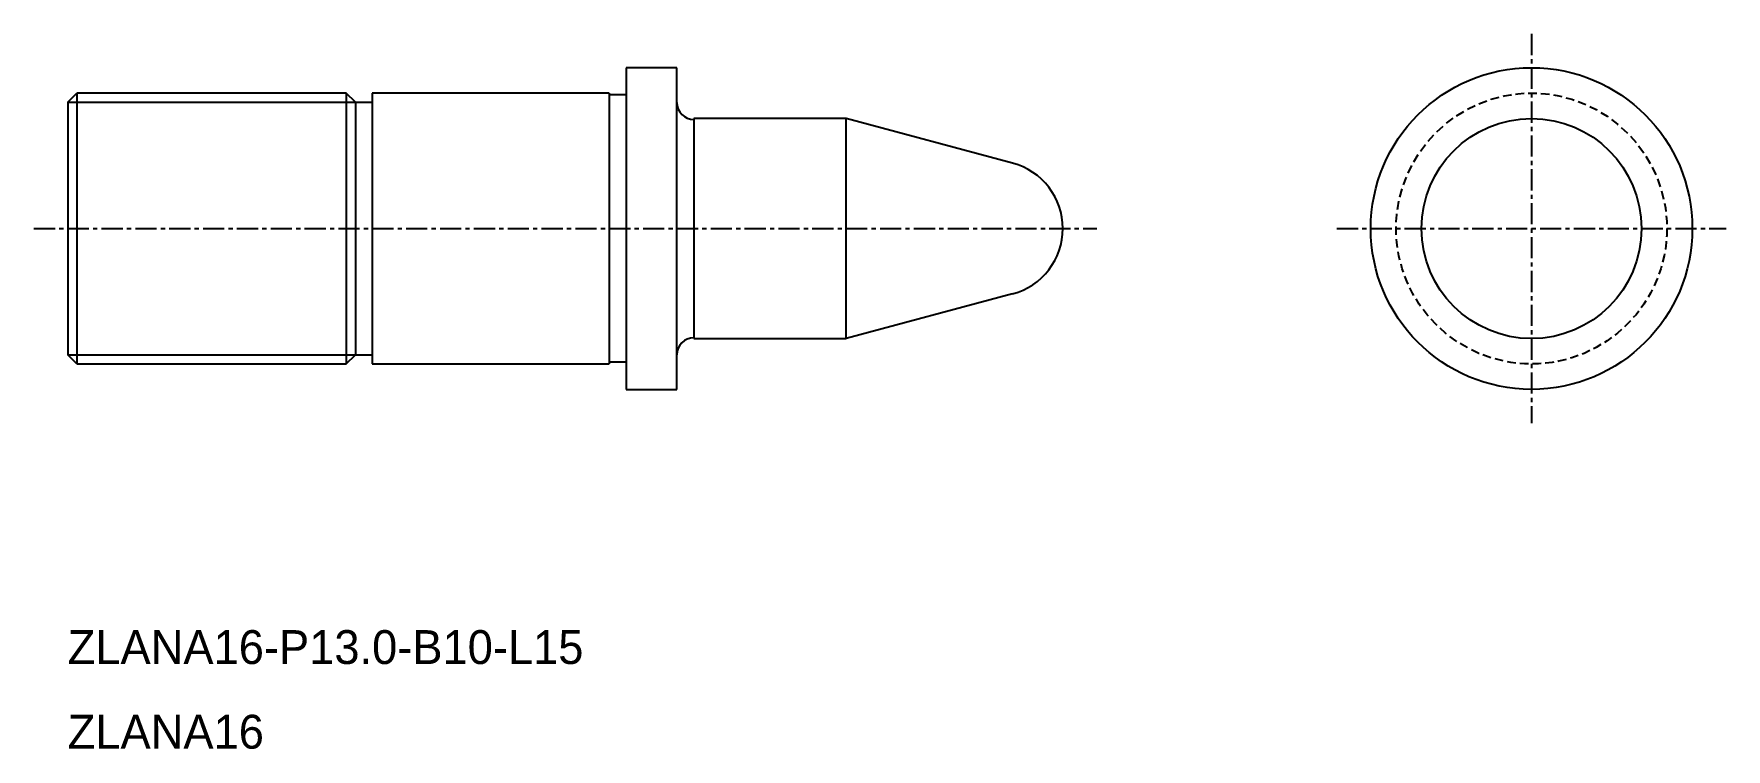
# Model space of a CAD drawing. Extents: x -1629.6 to -1529.6, y -181.3 to -139.
import ezdxf

# ---------------------------------------------------------------- set-up
doc = ezdxf.new("R2010")
doc.units = 0
doc.linetypes.add('CENTER', pattern=[2, 1.25, -0.25, 0.25, -0.25])
doc.linetypes.add('DASHED', pattern=[0.75, 0.5, -0.25])
doc.layers.get('0').update_dxf_attribs({"linetype": 'CONTINUOUS'})
doc.layers.add('CENTER', color=1, linetype='CENTER')

msp = doc.modelspace()

# ---------------------------------------------------------------- linework, layer by layer
at = {"color": 7, "linetype": 'CONTINUOUS'}
for p, q in [((-1591.649, -141.029), (-1594.649, -141.029)), ((-1594.649, -141.029), (-1594.649, -160.029)), ((-1591.649, -160.029), (-1591.649, -141.029)), ((-1627.649, -143.071), (-1627.108, -142.529)), ((-1627.108, -142.529), (-1627.108, -158.529)), ((-1611.191, -142.529), (-1627.108, -142.529)), ((-1611.191, -142.529), (-1611.191, -158.529)), ((-1610.649, -143.071), (-1611.191, -142.529)), ((-1595.649, -142.529), (-1609.649, -142.529)), ((-1609.649, -142.529), (-1609.649, -158.529)), ((-1595.649, -142.529), (-1595.649, -158.529)), ((-1594.649, -142.629), (-1595.649, -142.629)), ((-1627.649, -143.071), (-1627.649, -157.988)), ((-1610.649, -143.071), (-1609.649, -143.071)), ((-1610.649, -143.071), (-1610.649, -157.988)), ((-1581.649, -144.029), (-1590.649, -144.029)), ((-1590.649, -144.029), (-1590.649, -157.029)), ((-1581.649, -157.029), (-1581.649, -144.029)), ((-1571.81, -146.665), (-1581.649, -144.029)), ((-1571.81, -154.393), (-1581.649, -157.029)), ((-1627.108, -158.529), (-1627.649, -157.988)), ((-1611.191, -158.529), (-1610.649, -157.988)), ((-1610.649, -157.988), (-1609.649, -157.988)), ((-1590.649, -157.029), (-1581.649, -157.029)), ((-1627.108, -158.529), (-1611.191, -158.529)), ((-1609.649, -158.529), (-1595.649, -158.529)), ((-1594.649, -158.429), (-1595.649, -158.429)), ((-1594.649, -160.029), (-1591.649, -160.029))]:
    msp.add_line(p, q, dxfattribs=at)
at = {"color": 3, "linetype": 'CONTINUOUS'}
for p, q in [((-1627.649, -143.071), (-1610.649, -143.071)), ((-1627.649, -157.988), (-1610.649, -157.988))]:
    msp.add_line(p, q, dxfattribs=at)
at = {"color": 7, "linetype": 'CONTINUOUS'}
for radius in [9.5, 6.5]:
    msp.add_circle((-1541.149, -150.529), radius, dxfattribs=at)
at = {"color": 3, "linetype": 'DASHED'}
msp.add_circle((-1541.149, -150.529), 8, dxfattribs=at)
at = {"color": 7}
for centre, start, end in [((-1590.649, -143.079), 180, 270), ((-1590.649, -157.979), 90, 180)]:
    msp.add_arc(centre, 1, start, end, dxfattribs=at)
at = {"color": 7, "linetype": 'CONTINUOUS'}
msp.add_arc((-1572.845, -150.529), 4, 285, 75, dxfattribs=at)
at = {"layer": 'CENTER', "color": 1, "linetype": 'CENTER'}
for p, q in [((-1541.149, -139.029), (-1541.149, -162.029)), ((-1629.649, -150.529), (-1566.845, -150.529)), ((-1552.649, -150.529), (-1529.649, -150.529))]:
    msp.add_line(p, q, dxfattribs=at)

# ---------------------------------------------------------------- texts
at = {"color": 7, "linetype": 'CONTINUOUS'}
for s, p in [('ZLANA16-P13.0-B10-L15', (-1627.649, -176.25)), ('ZLANA16', (-1627.649, -181.25))]:
    msp.add_text(s, height=2, dxfattribs=at).set_placement(p)

doc.saveas('drawing.dxf')
